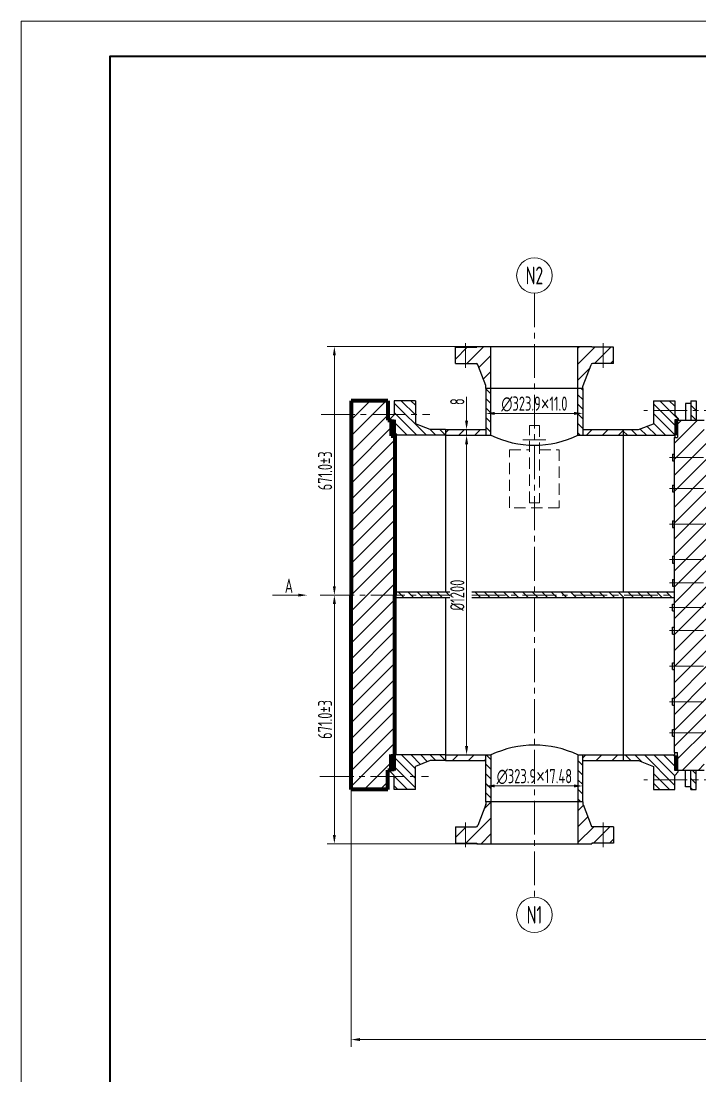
# Model space of a CAD drawing. Header units: millimetres. Extents: x 5765 to 6606, y -201 to 393.
# Drawn here: x 5765 to 5956.1, y 96.4 to 393.4 of the extents above; entities that cross this region are included whole.
import ezdxf
from ezdxf.enums import TextEntityAlignment as Align

# ---------------------------------------------------------------- set-up
doc = ezdxf.new("R2010")
doc.units = ezdxf.units.MM
doc.linetypes.add('CENTER2', pattern=[28.575, 19.05, -3.175, 3.175, -3.175])
doc.linetypes.add('DASHED2', pattern=[9.525, 6.35, -3.175])
for name, color, linetype, lineweight in [('1粗实线', 7, 'Continuous', 35), ('2细实线', 3, 'Continuous', 13), ('3中心线', 1, 'CENTER2', 13), ('4虚线', 4, 'DASHED2', 13), ('6剖面线', 6, 'Continuous', 13), ('6（图框层）', 7, 'Continuous', 100), ('7文本', 2, 'Continuous', 13), ('8标注', 3, 'Continuous', 13), ('9图表', 4, 'Continuous', 13)]:
    doc.layers.add(name, color=color, linetype=linetype, lineweight=lineweight)
doc.styles.add('lanpec', font='bpec_e.shx', dxfattribs={"width": 0.75, "bigfont": 'hztxt.shx'})
doc.styles.add('lanpec-dim', font='bpec_e.shx', dxfattribs={"width": 0.75})
doc.dimstyles.new('lanpec', dxfattribs={"dimtxt": 4, "dimasz": 2.5, "dimexe": 2, "dimexo": 0, "dimtad": 1, "dimdsep": 46, "dimtxsty": 'lanpec-dim', "dimcen": 2.5, "dimclrd": 256, "dimclre": 256, "dimclrt": 256, "dimazin": 0, "dimtfac": 1, "dimtmove": 0, "dimatfit": 3, "dimfxl": 1, "dimlwd": -1, "dimlwe": -1, "dimarcsym": 0})
doc.dimstyles.new('lanpec$0', dxfattribs={"dimscale": 10, "dimtxt": 4, "dimasz": 2.5, "dimexe": 2, "dimexo": 0, "dimtad": 1, "dimdec": 1, "dimdsep": 46, "dimtxsty": 'lanpec-dim', "dimcen": 0.09, "dimclrd": 256, "dimclre": 256, "dimclrt": 256, "dimadec": 1, "dimazin": 0, "dimtfac": 0.707, "dimtdec": 1, "dimtmove": 0, "dimatfit": 3, "dimfxl": 1, "dimarcsym": 0})
pattern_1 = [(45, (6016.631, 1217.889), (-2.245064, 2.245064), [])]
pattern_2 = [(135, (-65361.3123, -31498.9069), (-1.34703842, -1.34703842), [])]
pattern_3 = [(135, (4734.5136, 1210.6689), (-1.3470384, -1.3470384), [])]
pattern_4 = [(45, (4734.51357, 1210.66885), (-0.2245064, 0.2245064), []), (135, (4734.51357, 1210.66885), (-0.2245064, -0.2245064), [])]

# ---------------------------------------------------------------- blocks, each defined once
blk = doc.blocks.new('A1')
at = {"layer": '1粗实线'}
blk.add_lwpolyline([(-816, 10), (-10, 10), (-10, 584), (-816, 584)], close=True, dxfattribs=at)
at = {"layer": '9图表'}
blk.add_lwpolyline([(-841, 0), (0, 0), (0, 594), (-841, 594)], close=True, dxfattribs=at)
blk = doc.blocks.new('*D49')
at = {"layer": '8标注', "transparency": 16777216}
for p, q in [((6283.49, 250.27), (6283.49, 104.67)), ((5857.9, 231.81), (5857.9, 104.67)), ((5860.4, 106.67), (6280.99, 106.67))]:
    blk.add_line(p, q, dxfattribs=at)
for points in [[(5860.4, 107.09), (5860.4, 106.25), (5857.9, 106.67)], [(6280.99, 107.09), (6280.99, 106.25), (6283.49, 106.67)]]:
    blk.add_solid(points, dxfattribs=at)
at = {"layer": 'Defpoints', "color": 0, "transparency": 16777216}
for p in [(6283.49, 250.27), (5857.9, 231.81), (6283.49, 106.67)]:
    blk.add_point(p, dxfattribs=at)
at = {"layer": '8标注', "transparency": 16777216, "insert": (6070.7, 109.3), "char_height": 4, "attachment_point": 5, "style": 'lanpec-dim'}
blk.add_mtext('7701.343', dxfattribs=at)
blk = doc.blocks.new('*D51')
at = {"layer": '8标注', "transparency": 16777216}
for p, q in [((5890.41, 276.81), (5892.41, 276.81)), ((5890.41, 274.31), (5890.41, 189.31)), ((5890.41, 186.81), (5892.41, 186.81))]:
    blk.add_line(p, q, dxfattribs=at)
for points in [[(5889.99, 274.31), (5890.83, 274.31), (5890.41, 276.81)], [(5889.99, 189.31), (5890.83, 189.31), (5890.41, 186.81)]]:
    blk.add_solid(points, dxfattribs=at)
at = {"layer": 'Defpoints', "color": 0, "transparency": 16777216}
for p in [(5890.41, 276.81), (5890.41, 186.81), (5890.41, 186.81)]:
    blk.add_point(p, dxfattribs=at)
at = {"layer": '8标注', "transparency": 16777216, "insert": (5887.79, 231.81), "char_height": 4, "attachment_point": 5, "rotation": 90, "style": 'lanpec-dim'}
blk.add_mtext('%%C1200', dxfattribs=at)
blk = doc.blocks.new('*D52')
at = {"layer": '8标注', "transparency": 16777216}
for p, q in [((5895.85, 282.98), (5895.85, 284.98)), ((5898.35, 282.98), (5920.65, 282.98)), ((5923.15, 281.59), (5923.15, 284.98))]:
    blk.add_line(p, q, dxfattribs=at)
for points in [[(5898.35, 283.4), (5898.35, 282.56), (5895.85, 282.98)], [(5920.65, 283.4), (5920.65, 282.56), (5923.15, 282.98)]]:
    blk.add_solid(points, dxfattribs=at)
at = {"layer": 'Defpoints', "color": 0, "transparency": 16777216}
for p in [(5895.85, 282.98), (5923.15, 282.98), (5923.15, 281.59)]:
    blk.add_point(p, dxfattribs=at)
at = {"layer": '8标注', "transparency": 16777216, "insert": (5909.5, 285.61), "char_height": 4, "attachment_point": 5, "style": 'lanpec-dim'}
blk.add_mtext('∅323.9{\\fArial|b0|i0|c0|p34;×}11.0', dxfattribs=at)
blk = doc.blocks.new('*D42')
at = {"layer": '8标注', "transparency": 16777216}
for p, q in [((5895.85, 178.08), (5895.85, 180.08)), ((5923.15, 176.69), (5923.15, 180.08)), ((5898.35, 178.08), (5920.65, 178.08))]:
    blk.add_line(p, q, dxfattribs=at)
for points in [[(5898.35, 178.5), (5898.35, 177.67), (5895.85, 178.08)], [(5920.65, 178.5), (5920.65, 177.67), (5923.15, 178.08)]]:
    blk.add_solid(points, dxfattribs=at)
at = {"layer": 'Defpoints', "color": 0, "transparency": 16777216}
for p in [(5895.85, 178.08), (5923.15, 178.08), (5923.15, 176.69)]:
    blk.add_point(p, dxfattribs=at)
at = {"layer": '8标注', "transparency": 16777216, "insert": (5909.5, 180.71), "char_height": 4, "attachment_point": 5, "style": 'lanpec-dim'}
blk.add_mtext('∅323.9{\\fArial|b0|i0|c0|p34;×}17.48', dxfattribs=at)
blk = doc.blocks.new('169')
at = {"layer": '6剖面线'}
h = blk.add_hatch(dxfattribs=at)
h.set_pattern_fill('ANSI31', color=256, style=0)
h.paths.add_polyline_path([(3879.08, -271.79), (3878.08, -271.79), (3878.08, -267.39), (3877.08, -267.39), (3877.08, -261.89), (3866.78, -261.89), (3866.78, -316.64), (3879.08, -316.64)])
h.paths.add_polyline_path([(3879.08, -316.64), (3866.78, -316.64), (3866.78, -371.39), (3877.08, -371.39), (3877.08, -365.89), (3878.08, -365.89), (3878.08, -361.49), (3879.08, -361.49)])
for p, q in [((3877.08, -261.89), (3866.78, -261.89)), ((3877.08, -267.39), (3878.08, -267.39)), ((3878.08, -271.79), (3879.08, -271.79)), ((3877.08, -365.89), (3878.08, -365.89)), ((3877.08, -371.39), (3866.78, -371.39))]:
    blk.add_line(p, q)
at = {"layer": '6（图框层）'}
for p, q in [((3866.78, -261.89), (3866.78, -316.64)), ((3877.08, -261.89), (3877.08, -267.39)), ((3878.08, -267.39), (3878.08, -271.79)), ((3879.08, -271.79), (3879.08, -316.64)), ((3866.78, -371.39), (3866.78, -316.64)), ((3879.08, -361.49), (3879.08, -316.64)), ((3877.08, -371.39), (3877.08, -365.89))]:
    blk.add_line(p, q, dxfattribs=at)
blk = doc.blocks.new('*D44')
at = {"layer": '8标注', "transparency": 16777216}
for p, q in [((5890.41, 280.91), (5890.41, 287.68)), ((5892.83, 278.41), (5888.41, 278.41)), ((5892.88, 276.81), (5888.41, 276.81)), ((5890.41, 276.81), (5890.41, 278.41)), ((5890.41, 274.31), (5890.41, 271.81))]:
    blk.add_line(p, q, dxfattribs=at)
for points in [[(5889.99, 280.91), (5890.83, 280.91), (5890.41, 278.41)], [(5889.99, 274.31), (5890.83, 274.31), (5890.41, 276.81)]]:
    blk.add_solid(points, dxfattribs=at)
at = {"layer": 'Defpoints', "color": 0, "transparency": 16777216}
for p in [(5890.41, 278.41), (5892.83, 278.41), (5892.88, 276.81)]:
    blk.add_point(p, dxfattribs=at)
at = {"layer": '8标注', "transparency": 16777216, "insert": (5887.78, 286.28), "char_height": 4, "attachment_point": 5, "rotation": 90, "style": 'lanpec-dim'}
blk.add_mtext('8', dxfattribs=at)
blk = doc.blocks.new('*D45')
at = {"layer": '8标注', "transparency": 16777216}
for p, q in [((5893.31, 301.81), (5851.2, 301.81)), ((5853.2, 299.31), (5853.2, 234.31)), ((5856.22, 231.81), (5851.2, 231.81))]:
    blk.add_line(p, q, dxfattribs=at)
for points in [[(5852.78, 299.31), (5853.62, 299.31), (5853.2, 301.81)], [(5852.78, 234.31), (5853.62, 234.31), (5853.2, 231.81)]]:
    blk.add_solid(points, dxfattribs=at)
at = {"layer": 'Defpoints', "color": 0, "transparency": 16777216}
for p in [(5893.31, 301.81), (5853.2, 231.81), (5856.22, 231.81)]:
    blk.add_point(p, dxfattribs=at)
at = {"layer": '8标注', "transparency": 16777216, "insert": (5850.58, 266.81), "char_height": 4, "attachment_point": 5, "rotation": 90, "style": 'lanpec-dim'}
blk.add_mtext('671.0±3', dxfattribs=at)
blk = doc.blocks.new('*D46')
at = {"layer": '8标注', "transparency": 16777216}
for p, q in [((5856.22, 231.81), (5851.2, 231.81)), ((5853.2, 164.31), (5853.2, 229.31)), ((5893.31, 161.81), (5851.2, 161.81))]:
    blk.add_line(p, q, dxfattribs=at)
for points in [[(5852.78, 229.31), (5853.62, 229.31), (5853.2, 231.81)], [(5852.78, 164.31), (5853.62, 164.31), (5853.2, 161.81)]]:
    blk.add_solid(points, dxfattribs=at)
at = {"layer": 'Defpoints', "color": 0, "transparency": 16777216}
for p in [(5853.2, 231.81), (5856.22, 231.81), (5893.31, 161.81)]:
    blk.add_point(p, dxfattribs=at)
at = {"layer": '8标注', "transparency": 16777216, "insert": (5850.58, 196.81), "char_height": 4, "attachment_point": 5, "rotation": 90, "style": 'lanpec-dim'}
blk.add_mtext('671.0±3', dxfattribs=at)
blk = doc.blocks.new('管口号')
at = {"layer": '2细实线'}
blk.add_circle((0, 5), 5, dxfattribs=at)
at = {"layer": '7文本', "style": 'lanpec', "width": 0.75}
blk.add_attdef('N', text='', height=5, dxfattribs=at).set_placement((0, 5), align=Align.MIDDLE_CENTER)

msp = doc.modelspace()

# ---------------------------------------------------------------- hatches: boundary and pattern name
at = {"layer": '6剖面线'}
h = msp.add_hatch(dxfattribs=at)
h.set_pattern_fill('ANSI31', color=256, style=0)
h.set_pattern_definition(pattern_1)
h.paths.add_polyline_path([(5928.872, 301.606), (5927.372, 301.606), (5927.372, 296.996), (5928.872, 296.996)])
h.paths.add_polyline_path([(5930.372, 301.606), (5928.872, 301.606), (5928.872, 296.996), (5930.372, 296.996)])
h.paths.add_polyline_path([(5927.372, 301.606), (5925.692, 301.606), (5925.692, 301.806), (5921.752, 301.806), (5921.752, 290.006), (5923.152, 290.006), (5923.152, 290.614, -0.09138), (5923.185, 290.792), (5925.429, 296.674, -0.3110597), (5925.896, 296.996), (5927.372, 296.996)])
h.paths.add_polyline_path([(5931.752, 301.606), (5930.372, 301.606), (5930.372, 296.996), (5931.752, 296.996)])
h.paths.add_polyline_path([(5897.252, 301.806), (5893.312, 301.806), (5893.312, 301.606), (5890.132, 301.606), (5890.132, 296.996), (5893.108, 296.996, -0.3110597), (5893.575, 296.674), (5895.819, 290.792, -0.09138), (5895.852, 290.614), (5895.852, 290.006), (5897.252, 290.006)])
h.paths.add_polyline_path([(5890.132, 301.606), (5887.252, 301.606), (5887.252, 296.996), (5890.132, 296.996)])
h = msp.add_hatch(dxfattribs=at)
h.set_pattern_fill('ANSI31', color=256, scale=0.6, angle=90, style=0)
h.set_pattern_definition([(135, (5922.9563, 287.0448), (-1.34704, -1.34704), [])])
h.paths.add_polyline_path([(5895.852, 290.006), (5895.852, 276.806), (5897.252, 276.806), (5897.252, 290.006)])
h.paths.add_polyline_path([(5923.152, 276.806), (5923.152, 290.006), (5921.752, 290.006), (5921.752, 276.806)])
h = msp.add_hatch(dxfattribs=at)
h.set_pattern_fill('ANSI31', color=256, scale=0.6, angle=90, style=0)
h.set_pattern_definition(pattern_2)
h.paths.add_polyline_path([(5870.002, 283.806), (5870.002, 286.556), (5876.002, 286.556), (5876.002, 283.806)])
h.paths.add_polyline_path([(5876.002, 283.806), (5876.002, 280.006), (5880.202, 278.406), (5884.502, 278.406), (5884.502, 276.806), (5870.002, 276.806), (5870.002, 281.206), (5869.002, 281.206), (5869.002, 281.556), (5870.002, 282.556), (5870.002, 283.806)])
h = msp.add_hatch(dxfattribs=at)
h.set_pattern_fill('ANSI31', color=256, scale=0.6, angle=90, style=0)
h.set_pattern_definition(pattern_2)
h.paths.add_polyline_path([(5949.002, 283.806), (5949.002, 286.556), (5943.002, 286.556), (5943.002, 283.806)])
h.paths.add_polyline_path([(5943.002, 283.806), (5943.002, 280.006), (5938.802, 278.406), (5934.502, 278.406), (5934.502, 276.806), (5949.002, 276.806), (5949.002, 281.206), (5950.002, 281.206), (5950.002, 281.556), (5949.002, 282.556), (5949.002, 283.806)])
h = msp.add_hatch(dxfattribs=at)
h.set_pattern_fill('ANSI31', color=256, scale=0.6, angle=90, style=0)
h.set_pattern_definition(pattern_3)
h.paths.add_polyline_path([(5955.052, 283.806), (5955.052, 286.556), (5953.552, 286.556), (5953.552, 283.806)])
h.paths.add_polyline_path([(5953.552, 281.056), (5955.052, 281.056), (5955.052, 283.806), (5953.552, 283.806)])
h = msp.add_hatch(dxfattribs=at)
h.set_pattern_fill('ANSI37', color=256, scale=0.1, style=0)
h.set_pattern_definition(pattern_4)
h.paths.add_polyline_path([(5870.002, 277.056), (5869.202, 277.056), (5869.202, 281.056), (5870.002, 281.056)])
h = msp.add_hatch(dxfattribs=at)
h.set_pattern_fill('ANSI31', color=256, style=0)
h.set_pattern_definition(pattern_1)
h.paths.add_polyline_path([(5958.302, 276.156), (5957.302, 276.156), (5957.302, 281.056), (5949.802, 281.056), (5949.802, 277.056), (5949.802, 276.156), (5948.802, 276.156), (5948.802, 187.456), (5949.802, 187.456), (5949.802, 182.556), (5957.302, 182.556), (5957.302, 186.556), (5957.302, 187.456), (5958.302, 187.456)])
h = msp.add_hatch(dxfattribs=at)
h.set_pattern_fill('ANSI37', color=256, scale=0.1, style=0)
h.set_pattern_definition(pattern_4)
h.paths.add_polyline_path([(5949.002, 277.056), (5949.802, 277.056), (5949.802, 281.056), (5949.002, 281.056)])
h = msp.add_hatch(dxfattribs=at)
h.set_pattern_fill('ANSI31', color=256, style=0)
h.set_pattern_definition(pattern_1)
h.paths.add_polyline_path([(5884.502, 278.406), (5884.502, 276.806), (5895.852, 276.806), (5895.852, 278.406)])
h.paths.add_polyline_path([(5934.502, 276.806), (5934.502, 278.406), (5923.152, 278.406), (5923.152, 276.806)])
h = msp.add_hatch(dxfattribs=at)
h.set_pattern_fill('ANSI31', color=256, scale=0.6, angle=90, style=0)
h.set_pattern_definition([(135, (1991.1235, 548.4485), (-1.3470384, -1.3470384), [])])
h.paths.add_polyline_path([(5948.802, 232.606), (5909.502, 232.606), (5909.502, 231.806), (5948.802, 231.806)])
h.paths.add_polyline_path([(5948.802, 231.806), (5909.502, 231.806), (5909.502, 231.006), (5948.802, 231.006)])
h.paths.add_polyline_path([(5891.87, 232.606), (5891.87, 231.806), (5909.502, 231.806), (5909.502, 232.606)])
h.paths.add_polyline_path([(5885.68, 231.806), (5885.68, 232.606), (5870.202, 232.606), (5870.202, 231.806)])
h.paths.add_polyline_path([(5891.87, 231.806), (5891.87, 231.006), (5909.502, 231.006), (5909.502, 231.806)])
h.paths.add_polyline_path([(5885.68, 231.006), (5885.68, 231.806), (5870.202, 231.806), (5870.202, 231.006)])
h = msp.add_hatch(dxfattribs=at)
h.set_pattern_fill('ANSI31', color=256, scale=0.6, angle=90, style=0)
h.set_pattern_definition(pattern_2)
h.paths.add_polyline_path([(5870.002, 179.806), (5870.002, 177.056), (5876.002, 177.056), (5876.002, 179.806)])
h.paths.add_polyline_path([(5876.002, 179.806), (5876.002, 183.606), (5880.202, 185.206), (5884.502, 185.206), (5884.502, 186.806), (5870.002, 186.806), (5870.002, 182.406), (5869.002, 182.406), (5869.002, 182.056), (5870.002, 181.056), (5870.002, 179.806)])
h = msp.add_hatch(dxfattribs=at)
h.set_pattern_fill('ANSI37', color=256, scale=0.1, style=0)
h.set_pattern_definition(pattern_4)
h.paths.add_polyline_path([(5870.002, 186.556), (5869.202, 186.556), (5869.202, 182.556), (5870.002, 182.556)])
h = msp.add_hatch(dxfattribs=at)
h.set_pattern_fill('ANSI31', color=256, style=0)
h.set_pattern_definition(pattern_1)
h.paths.add_polyline_path([(5895.852, 185.206), (5895.852, 186.806), (5884.502, 186.806), (5884.502, 185.206)])
h.paths.add_polyline_path([(5923.152, 186.806), (5923.152, 185.206), (5934.502, 185.206), (5934.502, 186.806)])
h = msp.add_hatch(dxfattribs=at)
h.set_pattern_fill('ANSI31', color=256, scale=0.6, angle=90, style=0)
h.set_pattern_definition([(135, (6706.23, -1609.52), (-1.3470384, -1.3470384), [])])
h.paths.add_polyline_path([(5923.152, 173.606), (5923.152, 186.806), (5921.752, 186.806), (5921.752, 173.606)])
h.paths.add_polyline_path([(5895.852, 186.806), (5895.852, 173.606), (5897.252, 173.606), (5897.252, 186.806)])
h = msp.add_hatch(dxfattribs=at)
h.set_pattern_fill('ANSI31', color=256, scale=0.6, angle=90, style=0)
h.set_pattern_definition([(135, (6016.6309, 1217.889), (-1.3470384, -1.3470384), [])])
h.paths.add_polyline_path([(5934.502, 186.806), (5934.502, 185.206), (5938.802, 185.206), (5943.002, 183.606), (5943.002, 179.806), (5949.002, 179.806), (5949.002, 181.056), (5950.002, 182.056), (5950.002, 182.406), (5949.002, 182.406), (5949.002, 186.806)])
h.paths.add_polyline_path([(5943.002, 179.806), (5943.002, 177.056), (5949.002, 177.056), (5949.002, 179.806)])
h = msp.add_hatch(dxfattribs=at)
h.set_pattern_fill('ANSI37', color=256, scale=0.1, style=0)
h.set_pattern_definition([(315, (-65361.31233, 31962.51857), (-0.224506403, -0.224506403), []), (225, (-65361.31233, 31962.51857), (-0.224506403, 0.224506403), [])])
h.paths.add_polyline_path([(5949.002, 182.556), (5949.802, 182.556), (5949.802, 186.556), (5949.002, 186.556)])
h = msp.add_hatch(dxfattribs=at)
h.set_pattern_fill('ANSI31', color=256, scale=0.6, angle=90, style=0)
h.set_pattern_definition(pattern_3)
h.paths.add_polyline_path([(5955.052, 179.806), (5955.052, 177.056), (5953.552, 177.056), (5953.552, 179.806)])
h.paths.add_polyline_path([(5953.552, 182.556), (5955.052, 182.556), (5955.052, 179.806), (5953.552, 179.806)])
h = msp.add_hatch(dxfattribs=at)
h.set_pattern_fill('ANSI31', color=256, style=0)
h.set_pattern_definition(pattern_1)
h.paths.add_polyline_path([(5928.872, 166.616), (5927.372, 166.616), (5927.372, 162.006), (5928.872, 162.006)])
h.paths.add_polyline_path([(5930.372, 166.616), (5928.872, 166.616), (5928.872, 162.006), (5930.372, 162.006)])
h.paths.add_polyline_path([(5927.372, 162.006), (5925.692, 162.006), (5925.692, 161.806), (5921.752, 161.806), (5921.752, 173.606), (5923.152, 173.606), (5923.152, 172.998, 0.09138), (5923.185, 172.82), (5925.429, 166.938, 0.3110597), (5925.896, 166.616), (5927.372, 166.616)])
h.paths.add_polyline_path([(5931.752, 162.006), (5930.372, 162.006), (5930.372, 166.616), (5931.752, 166.616)])
h.paths.add_polyline_path([(5897.252, 161.806), (5893.312, 161.806), (5893.312, 162.006), (5890.132, 162.006), (5890.132, 166.616), (5893.108, 166.616, 0.3110597), (5893.575, 166.938), (5895.819, 172.82, 0.09138), (5895.852, 172.998), (5895.852, 173.606), (5897.252, 173.606)])
h.paths.add_polyline_path([(5890.132, 162.006), (5887.252, 162.006), (5887.252, 166.616), (5890.132, 166.616)])

# ---------------------------------------------------------------- linework, layer by layer
for p, q in [((5887.252, 296.996), (5887.252, 301.606)), ((5887.252, 301.606), (5893.312, 301.606)), ((5893.312, 301.606), (5893.312, 301.806)), ((5893.312, 301.806), (5925.692, 301.806)), ((5897.252, 276.806), (5897.252, 301.806)), ((5921.752, 276.806), (5921.752, 301.806)), ((5925.692, 301.606), (5925.692, 301.806)), ((5931.752, 301.606), (5925.692, 301.606)), ((5931.752, 296.996), (5931.752, 301.606)), ((5887.252, 296.996), (5893.108, 296.996)), ((5895.819, 290.792), (5893.575, 296.674)), ((5923.185, 290.792), (5925.429, 296.674)), ((5931.752, 296.996), (5925.896, 296.996)), ((5895.852, 290.006), (5895.852, 290.614)), ((5923.152, 290.006), (5895.852, 290.006)), ((5895.852, 290.006), (5895.852, 276.806)), ((5923.152, 290.006), (5923.152, 290.614)), ((5923.152, 290.006), (5923.152, 276.806)), ((5870.002, 286.556), (5870.002, 282.556)), ((5876.002, 286.556), (5870.002, 286.556)), ((5876.002, 286.556), (5876.002, 280.006)), ((5943.002, 286.556), (5943.002, 280.006)), ((5943.002, 286.556), (5949.002, 286.556)), ((5949.002, 286.556), (5949.002, 282.556)), ((5953.552, 285.756), (5952.052, 285.756)), ((5952.052, 285.756), (5952.052, 281.056)), ((5953.552, 286.556), (5955.052, 286.556)), ((5953.552, 286.556), (5953.552, 281.056)), ((5955.052, 286.556), (5955.052, 281.056)), ((5869.002, 281.556), (5870.002, 282.556)), ((5950.002, 281.556), (5949.002, 282.556)), ((5869.002, 281.556), (5869.002, 281.056)), ((5869.002, 281.206), (5870.002, 281.206)), ((5880.202, 278.406), (5876.002, 280.006)), ((5938.802, 278.406), (5943.002, 280.006)), ((5949.002, 281.206), (5949.002, 276.156)), ((5950.002, 281.206), (5949.002, 281.206)), ((5949.802, 281.056), (5957.302, 281.056)), ((5949.802, 281.056), (5949.802, 276.156)), ((5950.002, 281.556), (5950.002, 281.056)), ((5884.502, 276.806), (5870.002, 276.806)), ((5884.502, 278.406), (5880.202, 278.406)), ((5884.502, 278.406), (5884.502, 232.606)), ((5884.502, 278.406), (5895.852, 278.406)), ((5884.502, 276.806), (5897.252, 276.806)), ((5921.752, 276.806), (5934.502, 276.806)), ((5923.152, 278.406), (5934.502, 278.406)), ((5934.502, 278.406), (5934.502, 232.606)), ((5934.502, 278.406), (5938.802, 278.406)), ((5934.502, 276.806), (5949.002, 276.806)), ((5948.802, 276.156), (5949.802, 276.156)), ((5948.802, 276.156), (5948.802, 187.456)), ((5948.352, 271.506), (5948.802, 271.506)), ((5948.352, 271.506), (5948.352, 269.606)), ((5948.352, 269.606), (5948.802, 269.606)), ((5948.352, 262.756), (5948.802, 262.756)), ((5948.352, 262.756), (5948.352, 260.856)), ((5948.352, 260.856), (5948.802, 260.856)), ((5948.352, 252.756), (5948.802, 252.756)), ((5948.352, 252.756), (5948.352, 250.856)), ((5948.352, 250.856), (5948.802, 250.856)), ((5948.352, 242.756), (5948.802, 242.756)), ((5948.352, 242.756), (5948.352, 240.856)), ((5948.352, 240.856), (5948.802, 240.856)), ((5948.352, 236.256), (5948.802, 236.256)), ((5948.352, 236.256), (5948.352, 234.356)), ((5885.68, 232.606), (5870.202, 232.606)), ((5948.802, 232.606), (5891.87, 232.606)), ((5948.352, 234.356), (5948.802, 234.356)), ((5885.68, 231.006), (5870.202, 231.006)), ((5884.502, 231.006), (5884.502, 185.206)), ((5948.802, 231.006), (5891.87, 231.006)), ((5934.502, 231.006), (5934.502, 185.206)), ((5948.352, 229.256), (5948.802, 229.256)), ((5948.352, 227.356), (5948.352, 229.256)), ((5948.352, 227.356), (5948.802, 227.356)), ((5948.352, 222.756), (5948.802, 222.756)), ((5948.352, 220.856), (5948.352, 222.756)), ((5948.352, 220.856), (5948.802, 220.856)), ((5948.352, 212.756), (5948.802, 212.756)), ((5948.352, 210.856), (5948.352, 212.756)), ((5948.352, 210.856), (5948.802, 210.856)), ((5948.352, 202.756), (5948.802, 202.756)), ((5948.352, 200.856), (5948.352, 202.756)), ((5948.352, 200.856), (5948.802, 200.856)), ((5948.352, 194.006), (5948.802, 194.006)), ((5948.352, 192.106), (5948.352, 194.006)), ((5948.352, 192.106), (5948.802, 192.106)), ((5948.802, 187.456), (5949.802, 187.456)), ((5949.002, 182.406), (5949.002, 187.456)), ((5949.802, 182.556), (5949.802, 187.456)), ((5869.202, 186.956), (5870.202, 186.956)), ((5884.502, 186.806), (5870.002, 186.806)), ((5880.202, 185.206), (5876.002, 183.606)), ((5884.502, 185.206), (5880.202, 185.206)), ((5884.502, 186.806), (5897.252, 186.806)), ((5884.502, 185.206), (5895.852, 185.206)), ((5895.852, 173.606), (5895.852, 186.806)), ((5897.252, 186.806), (5897.252, 161.806)), ((5921.752, 186.806), (5934.502, 186.806)), ((5921.752, 186.806), (5921.752, 161.806)), ((5923.152, 173.606), (5923.152, 186.806)), ((5923.152, 185.206), (5934.502, 185.206)), ((5934.502, 186.806), (5949.002, 186.806)), ((5934.502, 185.206), (5938.802, 185.206)), ((5938.802, 185.206), (5943.002, 183.606)), ((5869.002, 182.056), (5869.002, 182.556)), ((5869.002, 182.406), (5870.002, 182.406)), ((5869.002, 182.056), (5870.002, 181.056)), ((5876.002, 177.056), (5876.002, 183.606)), ((5943.002, 183.606), (5943.002, 177.056)), ((5950.002, 182.406), (5949.002, 182.406)), ((5950.002, 182.056), (5949.002, 181.056)), ((5949.802, 182.556), (5957.302, 182.556)), ((5950.002, 182.056), (5950.002, 182.556)), ((5952.052, 177.856), (5952.052, 182.556)), ((5953.552, 177.056), (5953.552, 182.556)), ((5955.052, 177.056), (5955.052, 182.556)), ((5870.002, 177.056), (5870.002, 181.056)), ((5949.002, 177.056), (5949.002, 181.056)), ((5876.002, 177.056), (5870.002, 177.056)), ((5943.002, 177.056), (5949.002, 177.056)), ((5953.552, 177.856), (5952.052, 177.856)), ((5953.552, 177.056), (5955.052, 177.056)), ((5895.819, 172.82), (5893.575, 166.938)), ((5923.152, 173.606), (5895.852, 173.606)), ((5895.852, 173.606), (5895.852, 172.998)), ((5923.152, 173.606), (5923.152, 172.998)), ((5923.185, 172.82), (5925.429, 166.938)), ((5887.252, 166.616), (5887.252, 162.006)), ((5887.252, 166.616), (5893.108, 166.616)), ((5931.752, 166.616), (5925.896, 166.616)), ((5931.752, 166.616), (5931.752, 162.006)), ((5887.252, 162.006), (5893.312, 162.006)), ((5893.312, 162.006), (5893.312, 161.806)), ((5893.312, 161.806), (5925.692, 161.806)), ((5931.752, 162.006), (5925.692, 162.006)), ((5925.692, 162.006), (5925.692, 161.806))]:
    msp.add_line(p, q)
for points in [[(5869.202, 281.056), (5870.002, 281.056), (5870.002, 277.056), (5869.202, 277.056), (5869.202, 281.056)], [(5949.802, 281.056), (5949.002, 281.056), (5949.002, 277.056), (5949.802, 277.056), (5949.802, 281.056)], [(5869.202, 182.556), (5870.002, 182.556), (5870.002, 186.556), (5869.202, 186.556), (5869.202, 182.556)], [(5949.802, 182.556), (5949.002, 182.556), (5949.002, 186.556), (5949.802, 186.556), (5949.802, 182.556)]]:
    msp.add_lwpolyline(points)
for centre, radius, start, end in [((5893.108, 296.496), 0.5, 20.88476, 90), ((5925.896, 296.496), 0.5, 90, 159.11524), ((5895.352, 290.614), 0.5, 0, 20.88476), ((5923.652, 290.614), 0.5, 159.11524, 180), ((5909.502, 302.507), 28.471, 244.51564, 295.48436), ((5909.502, 161.105), 28.471, 64.51564, 115.48436), ((5895.352, 172.998), 0.5, 339.11524, 0), ((5923.652, 172.998), 0.5, 180, 200.88476), ((5893.108, 167.116), 0.5, 270, 339.11524), ((5925.896, 167.116), 0.5, 200.88476, 270)]:
    msp.add_arc(centre, radius, start, end)
at = {"layer": '2细实线'}
msp.add_line((5843.056, 231.806), (5835.82, 231.806), dxfattribs=at)
at = {"layer": '3中心线', "ltscale": 0.5}
for p, q in [((5909.502, 316.806), (5909.502, 146.806)), ((5890.132, 295.806), (5890.132, 302.796)), ((5928.872, 295.806), (5928.872, 302.796)), ((5849.45, 282.652), (5880.03, 282.652)), ((5966.773, 283.806), (5940.331, 283.806)), ((5912.733, 275.56), (5906.271, 275.56)), ((5947.526, 270.556), (5991.282, 270.556)), ((5947.526, 261.806), (5991.282, 261.806)), ((5947.526, 251.806), (5991.282, 251.806)), ((5947.526, 241.806), (5991.282, 241.806)), ((5947.526, 235.306), (5973.87, 235.306)), ((5849.21, 231.806), (5885.68, 231.806)), ((5891.87, 231.806), (5948.802, 231.806)), ((5947.526, 228.306), (5973.87, 228.306)), ((5947.526, 221.806), (5991.282, 221.806)), ((5947.526, 211.806), (5991.282, 211.806)), ((5947.526, 201.806), (5991.282, 201.806)), ((5947.526, 193.056), (5991.282, 193.056)), ((5849.11, 180.722), (5879.69, 180.722)), ((5966.773, 179.806), (5940.331, 179.806)), ((5890.132, 167.806), (5890.132, 160.816)), ((5928.872, 167.806), (5928.872, 160.816))]:
    msp.add_line(p, q, dxfattribs=at)
at = {"layer": '4虚线', "ltscale": 0.5}
for p, q in [((5908.102, 279.56), (5910.902, 279.56)), ((5908.102, 257.838), (5908.102, 279.56)), ((5910.902, 279.56), (5910.902, 257.838)), ((5902.502, 272.763), (5908.102, 272.763)), ((5902.502, 256.373), (5902.502, 272.763)), ((5910.902, 272.763), (5916.502, 272.763)), ((5916.502, 272.763), (5916.502, 256.373)), ((5916.502, 256.373), (5902.502, 256.373)), ((5910.902, 257.838), (5908.102, 257.838))]:
    msp.add_line(p, q, dxfattribs=at)
at = {"layer": '6（图框层）'}
for p, q in [((5870.002, 276.656), (5870.002, 281.206)), ((5869.202, 182.556), (5869.202, 186.956)), ((5870.002, 182.406), (5870.002, 186.956))]:
    msp.add_line(p, q, dxfattribs=at)
at = {"layer": '8标注'}
msp.add_solid([(5843.056, 232.223), (5843.056, 231.389), (5845.556, 231.806)], dxfattribs=at)

# ---------------------------------------------------------------- block references
at = {"layer": '2细实线'}
msp.add_blockref('A1', (6606.028, -200.559), dxfattribs=at)
at = {"layer": '6（图框层）'}
msp.add_blockref('169', (1991.123, 548.449), dxfattribs=at)
at = {"layer": '8标注'}
for p, values in [((5909.502, 316.806), {'N': 'N2'}), ((5909.502, 136.806), {'N': 'N1'})]:
    msp.add_blockref('管口号', p, dxfattribs=at).add_auto_attribs(values)

# ---------------------------------------------------------------- texts
at = {"layer": '8标注', "insert": (5840.403, 234.431), "char_height": 4, "attachment_point": 5, "style": 'lanpec-dim'}
msp.add_mtext('A', dxfattribs=at)

# ---------------------------------------------------------------- dimensions: what is measured, and where the dimension line sits
at = {"layer": '8标注'}
for p1, angle, picture, middle in [((5893.312, 301.806), 90, '*D45', (5850.575, 266.806)), ((5893.312, 161.806), 270, '*D46', (5850.575, 196.806))]:
    dim = msp.add_linear_dim(base=(5853.2, 231.806), p1=p1, p2=(5856.22, 231.806), angle=angle, text='671.0±3', dimstyle='lanpec$0', override={"dimscale": 1, "dimdec": 2, "dimcen": 2.5, "dimadec": 2, "dimtfac": 1, "dimtdec": 2, "dimlwd": 65535, "dimlwe": 65535}, dxfattribs=at)
    dim.commit()
    dim.dimension.update_dxf_attribs({"geometry": picture, "text_midpoint": middle})
for base, p1, p2, text, picture, middle in [((5923.152, 282.98), (5895.852, 282.98), (5923.152, 281.59), '∅323.9{\\fArial|b0|i0|c0|p34;×}11.0', '*D52', (5909.502, 285.605)), ((6283.488, 106.67), (5857.902, 231.806), (6283.488, 250.27), '7701.343', '*D49', (6070.695, 109.295)), ((5923.152, 178.083), (5895.852, 178.083), (5923.152, 176.693), '∅323.9{\\fArial|b0|i0|c0|p34;×}17.48', '*D42', (5909.502, 180.708))]:
    dim = msp.add_linear_dim(base=base, p1=p1, p2=p2, text=text, dimstyle='lanpec', dxfattribs=at)
    dim.commit()
    dim.dimension.update_dxf_attribs({"geometry": picture, "text_midpoint": middle})
dim = msp.add_linear_dim(base=(5890.41, 278.406), p1=(5892.88, 276.806), p2=(5892.83, 278.406), angle=90, text='8', dimstyle='lanpec', dxfattribs=at)
dim.commit()
dim.dimension.update_dxf_attribs({"geometry": '*D44', "text_midpoint": (5890.41, 286.28), "dimtype": 160})
dim = msp.add_linear_dim(base=(5890.41, 186.806), p1=(5890.41, 276.806), p2=(5890.41, 186.806), angle=90, text='%%C1200', dimstyle='lanpec', dxfattribs=at)
dim.commit()
dim.dimension.update_dxf_attribs({"geometry": '*D51', "text_midpoint": (5887.785, 231.806)})

doc.saveas('drawing.dxf')
